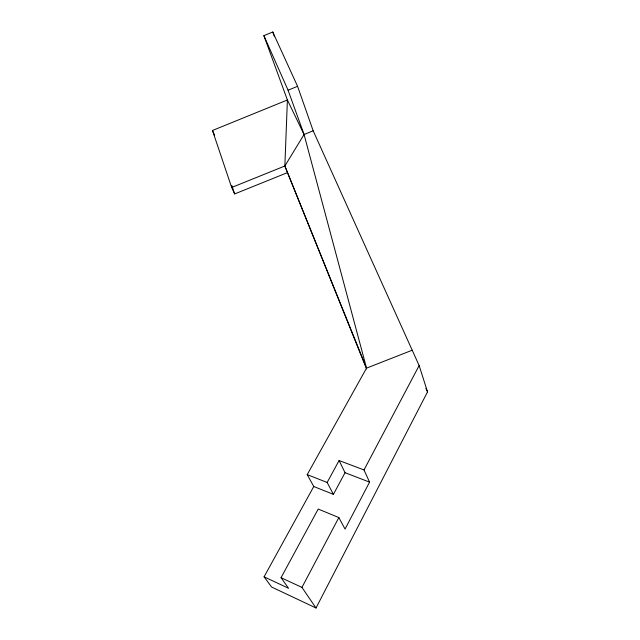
<?xml version="1.0" encoding="UTF-8"?>
<svg xmlns="http://www.w3.org/2000/svg" width="640" height="640" viewBox="0 0 640 640"><rect width="100%" height="100%" fill="white"/><g stroke="black" fill="none" stroke-linecap="round" stroke-linejoin="round"><path stroke-width="0.96" d="M366.568 368.936L284.856 166L287.4 99.984L263.88 35.648L272.768 32L297.576 86.312L313.176 130.808L419.144 365.576L427.528 391.88L316.016 608L271.656 587.056L264.072 576.824L313.768 486.512L307.208 474.616L366.544 368.128L412.216 350.224M339.088 460.536L345.048 472.704L333.408 494.352L327.152 482.464L339.088 460.536L364 469.952L369.568 482.112L345.056 529.072L338.856 517.552L318.208 509.048L281.04 577.696L288.544 588.272L264.072 576.824M316.016 608L301.952 587.392L338.856 517.552M364 469.952L419.144 365.576M287.472 172.632L234.656 193.936L231.672 187.48L284.856 166L304.064 134.496L313.176 130.808M284.856 166L366.544 368.128L304.064 134.496L288.064 90.192L297.576 86.312M231.672 187.48L212.472 130.488L287.4 99.984L304.064 134.496M345.048 472.704L369.568 482.112M307.208 474.616L327.152 482.464M313.768 486.512L333.408 494.352M281.04 577.696L301.952 587.392M212.472 130.488L214.672 135.32M425.896 388.24L427.528 391.88M263.88 35.648L288.064 90.192M272.768 32L274.44 36.688M231.816 185.528L234.656 193.936"/></g></svg>
